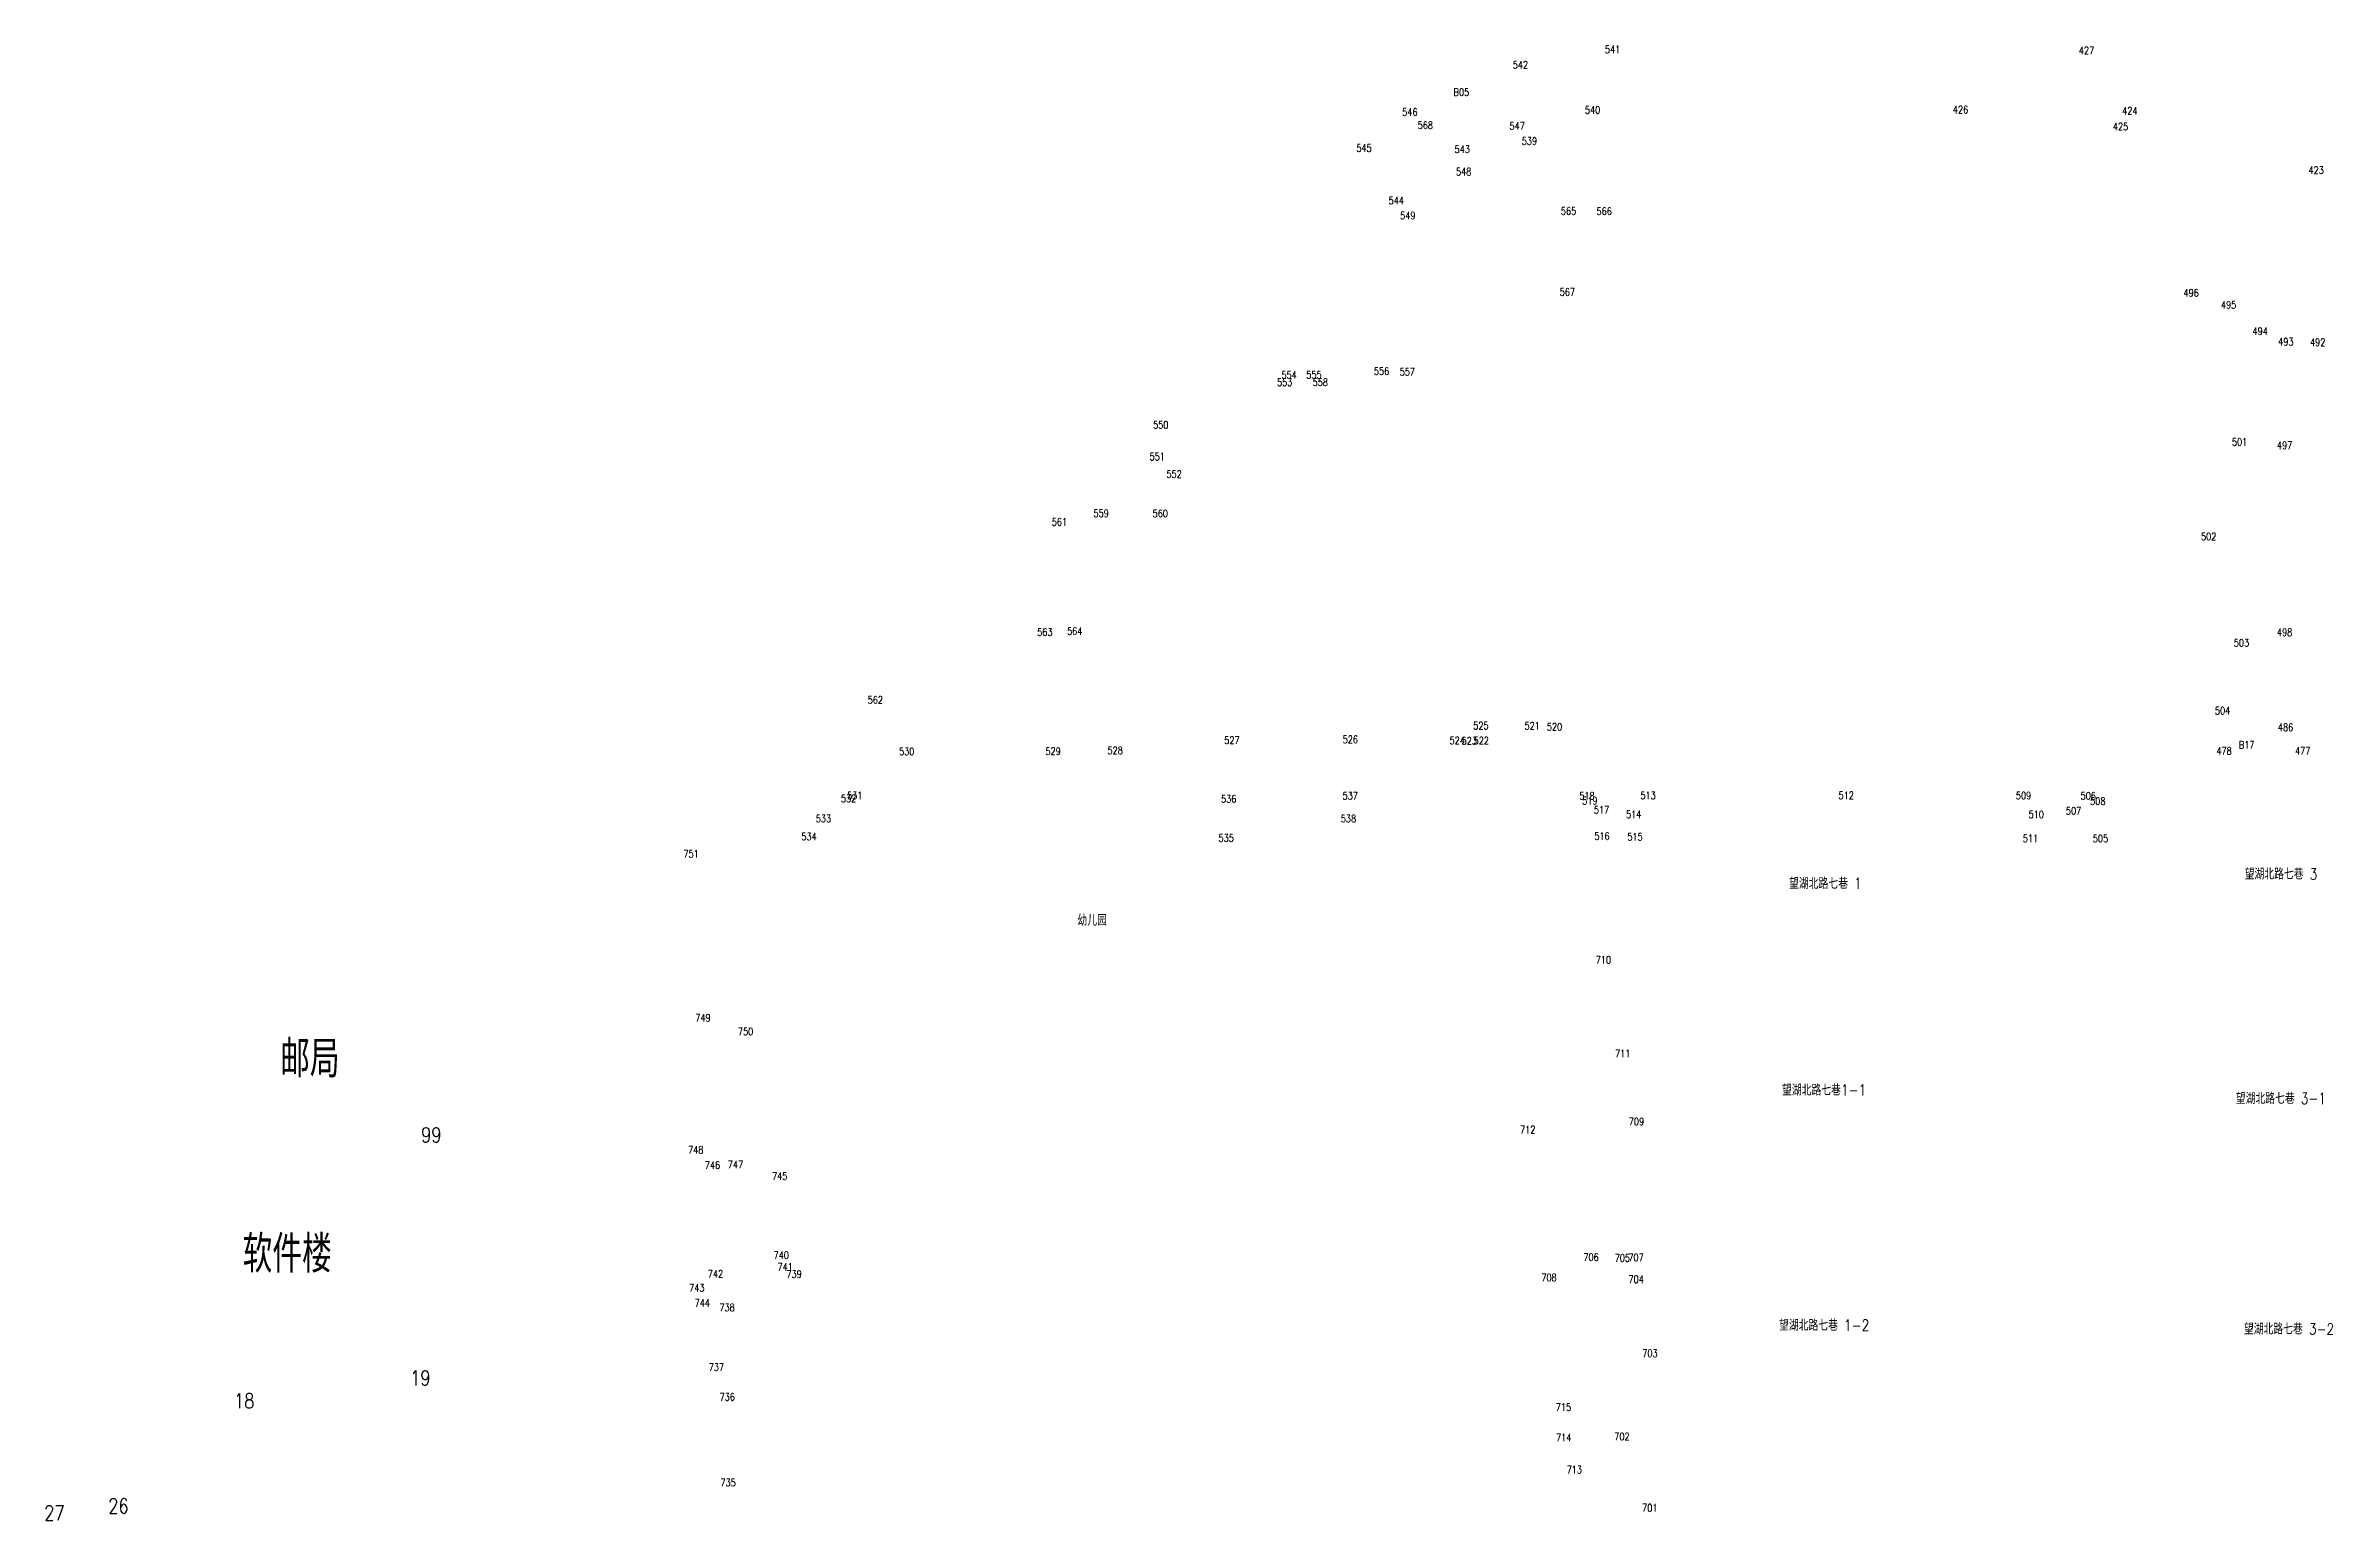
# Model space of a CAD drawing. Extents: x -992 to 2561, y -723 to 1492.
# Drawn here: x -448.9 to -141.5, y -96.9 to 101.5 of the extents above; entities that cross this region are included whole.
import ezdxf
from ezdxf.enums import TextEntityAlignment as Align

# ---------------------------------------------------------------- set-up
doc = ezdxf.new("R2010")
doc.units = 0
doc.header["$LTSCALE"] = 0.5
for name, color, linetype in [('JMD', 6, 'CONTINUOUS'), ('ZDH', 1, 'CONTINUOUS'), ('ZJ', 7, 'CONTINUOUS')]:
    doc.layers.add(name, color=color, linetype=linetype)
doc.styles.add('HZ', font='rs.shx', dxfattribs={"width": 0.8, "bigfont": 'hztxt.shx'})

msp = doc.modelspace()

# ---------------------------------------------------------------- texts
at = {"layer": 'JMD', "linetype": 'Continuous', "style": 'HZ', "width": 0.8}
for s, p in [('望湖北路七巷 3', (-148.14, -9.83, -0.21)), ('望湖北路七巷 1', (-209.43, -11.1, -0.21)), ('幼儿园', (-308.09, -16.05, -0.21)), ('望湖北路七巷1-1', (-209.61, -38.9, -0.21)), ('望湖北路七巷 3-1', (-148.14, -40.03, -0.21)), ('望湖北路七巷 1-2', (-209.6, -70.54, -0.21)), ('望湖北路七巷 3-2', (-147.05, -71.04, -0.21))]:
    msp.add_text(s, height=1.5, dxfattribs=at).set_placement(p, align=Align.MIDDLE)
at = {"layer": 'ZDH', "linetype": 'Continuous', "style": 'HZ', "width": 0.8}
for s, height, p in [('541', 1, (-239.09, 100.53, -0.55)), ('542', 1, (-251.5, 98.45, -0.5)), ('427', 1, (-175.33, 100.38, -0.2)), ('B05', 1, (-259.45, 94.77, -0.21)), ('546', 1, (-266.37, 92.1, -0.41)), ('540', 1, (-241.78, 92.38, -0.53)), ('426', 1, (-192.28, 92.42, -0.7)), ('424', 1, (-169.5, 92.27, -0.68)), ('568', 1, (-264.29, 90.33, -1.54)), ('547', 1, (-251.93, 90.23, 0.76)), ('539', 1, (-250.28, 88.2, 1.02)), ('425', 1, (-170.75, 90.15, -0.52)), ('545', 1, (-272.53, 87.26, -0.42)), ('543', 1, (-259.32, 87.09, -0.48)), ('548', 1, (-259.13, 84.08, -1.58)), ('423', 1, (-144.43, 84.27, -0.24)), ('544', 1, (-268.2, 80.19, -0.41)), ('549', 1, (-266.64, 78.17, -0.28)), ('565', 1, (-245.02, 78.79, 0.21)), ('566', 1, (-240.22, 78.75, 0.49)), ('567', 1, (-245.18, 67.89, 1.6)), ('496', 1, (-161.25, 67.77, 1.22)), ('495', 1, (-156.21, 66.17, 0.49)), ('494', 1, (-151.96, 62.62, 1.02)), ('493', 1, (-148.51, 61.2, 0.82)), ('492', 1, (-144.22, 61.12, 0.48)), ('553', 1, (-283.21, 55.74, 0.73)), ('554', 1, (-282.62, 56.73, 1.32)), ('555', 1, (-279.28, 56.76, -0.27)), ('558', 1, (-278.42, 55.75, 0.23)), ('556', 1, (-270.18, 57.25, 0.41)), ('557', 1, (-266.71, 57.15, 1.72)), ('550', 1, (-299.89, 50.03, -0.38)), ('551', 1, (-300.36, 45.74, -0.36)), ('501', 1, (-154.73, 47.71, -0.16)), ('497', 1, (-148.67, 47.26, 0.44)), ('552', 1, (-298.09, 43.38, -0.37)), ('561', 1, (-313.52, 36.95, -0.38)), ('559', 1, (-307.9, 38.11, -0.36)), ('560', 1, (-299.95, 38.09, -0.38)), ('502', 1, (-158.89, 34.98, 0.6)), ('563', 1, (-315.48, 22.13, -0.4)), ('564', 1, (-311.46, 22.26, 0)), ('503', 1, (-154.48, 20.7, -0.33)), ('498', 1, (-148.67, 22.1, -0.3)), ('562', 1, (-338.29, 13.01, -0.45)), ('504', 1, (-157.02, 11.56, -0.16)), ('525', 1, (-256.81, 9.55, -0.7)), ('521', 1, (-249.91, 9.52, -0.28)), ('520', 1, (-246.91, 9.4, -0.37)), ('486', 1, (-148.55, 9.32, -0.5)), ('530', 1, (-334.07, 6.07, -0.23)), ('529', 1, (-314.37, 6.1, 0.03)), ('528', 1, (-306.02, 6.21, 0.33)), ('527', 1, (-290.31, 7.58, 0.78)), ('526', 1, (-274.38, 7.7, 0.5)), ('524', 1, (-260, 7.55, -0.34)), ('523', 1, (-258.38, 7.51, -0.32)), ('522', 1, (-256.76, 7.54, -0.34)), ('478', 1, (-156.82, 6.15, -0.59)), ('B17', 1, (-153.8, 6.95, -0.21)), ('477', 1, (-146.24, 6.15, -0.54)), ('532', 1, (-341.89, -0.24, -0.16)), ('531', 1, (-341.06, 0.15, 0.07)), ('536', 1, (-290.74, -0.31, 0.03)), ('537', 1, (-274.39, 0.11, -0.42)), ('518', 1, (-242.54, 0.09, -0.48)), ('519', 1, (-242.15, -0.55, -0.41)), ('513', 1, (-234.32, 0.16, -0.49)), ('512', 1, (-207.66, 0.17, -0.53)), ('509', 1, (-183.8, 0.14, -0.56)), ('506', 1, (-175.09, 0.1, -0.57)), ('508', 1, (-173.81, -0.62, -0.44)), ('533', 1, (-345.27, -2.96, -0.17)), ('538', 1, (-274.63, -2.96, -0.3)), ('517', 1, (-240.58, -1.78, 0.33)), ('514', 1, (-236.26, -2.39, 0.15)), ('510', 1, (-182.09, -2.4, -0.49)), ('507', 1, (-177.07, -1.92, -0.55)), ('534', 1, (-347.21, -5.38, 0.21)), ('535', 1, (-291.08, -5.57, 0.63)), ('516', 1, (-240.52, -5.31, -0.32)), ('515', 1, (-236.08, -5.41, -0.46)), ('511', 1, (-182.87, -5.62, 0.09)), ('505', 1, (-173.45, -5.63, 0.08)), ('751', 1, (-363.09, -7.69, 0.13)), ('710', 1, (-240.33, -21.96, -0.07)), ('749', 1, (-361.48, -29.75, 0.07)), ('750', 1, (-355.74, -31.6, 0.19)), ('711', 1, (-237.73, -34.57, 0.77)), ('709', 1, (-235.88, -43.71, 1.36)), ('99', 2, (-398.37, -46.02, -0.21)), ('712', 1, (-250.51, -44.81, -0.13)), ('748', 1, (-362.45, -47.52, -0.01)), ('746', 1, (-360.2, -49.58, 0.11)), ('747', 1, (-357.1, -49.51, 0.06)), ('745', 1, (-351.16, -51.05, 1.72)), ('740', 1, (-350.95, -61.7, 0.51)), ('706', 1, (-241.99, -61.97, -0.21)), ('705', 1, (-237.78, -62.07, -0.15)), ('707', 1, (-235.93, -62, -0.04)), ('742', 1, (-359.8, -64.21, -0.03)), ('741', 1, (-350.42, -63.28, 0.62)), ('739', 1, (-349.22, -64.24, 0.4)), ('708', 1, (-247.65, -64.71, -0.25)), ('704', 1, (-235.92, -64.94, 0.17)), ('743', 1, (-362.31, -66.09, 0.5)), ('744', 1, (-361.57, -68.13, 0.25)), ('738', 1, (-358.24, -68.73, 0.01)), ('19', 2, (-399.85, -78.72, -0.21)), ('737', 1, (-359.67, -76.76, -0.02)), ('703', 1, (-234.07, -74.9, 0.13)), ('18', 2, (-423.55, -81.8, -0.21)), ('736', 1, (-358.22, -80.77, 0.12)), ('715', 1, (-245.7, -82.15, -0.25)), ('714', 1, (-245.67, -86.24, -0.35)), ('702', 1, (-237.84, -86.09, -0.33)), ('735', 1, (-358.09, -92.29, 0.38)), ('713', 1, (-244.24, -90.55, -0.4)), ('27', 2, (-449.09, -96.87, -0.21)), ('26', 2, (-440.47, -95.94, -0.21)), ('701', 1, (-234.08, -95.67, 0.12))]:
    msp.add_text(s, height=height, dxfattribs=at).set_placement(p)
at = {"layer": 'ZJ', "linetype": 'Continuous', "style": 'HZ', "width": 0.8}
for s, p in [('邮局', (-413.34, -34.54, -0.21)), ('软件楼', (-416.39, -60.79, -0.21))]:
    msp.add_text(s, height=5, dxfattribs=at).set_placement(p, align=Align.MIDDLE)

doc.saveas('drawing.dxf')
